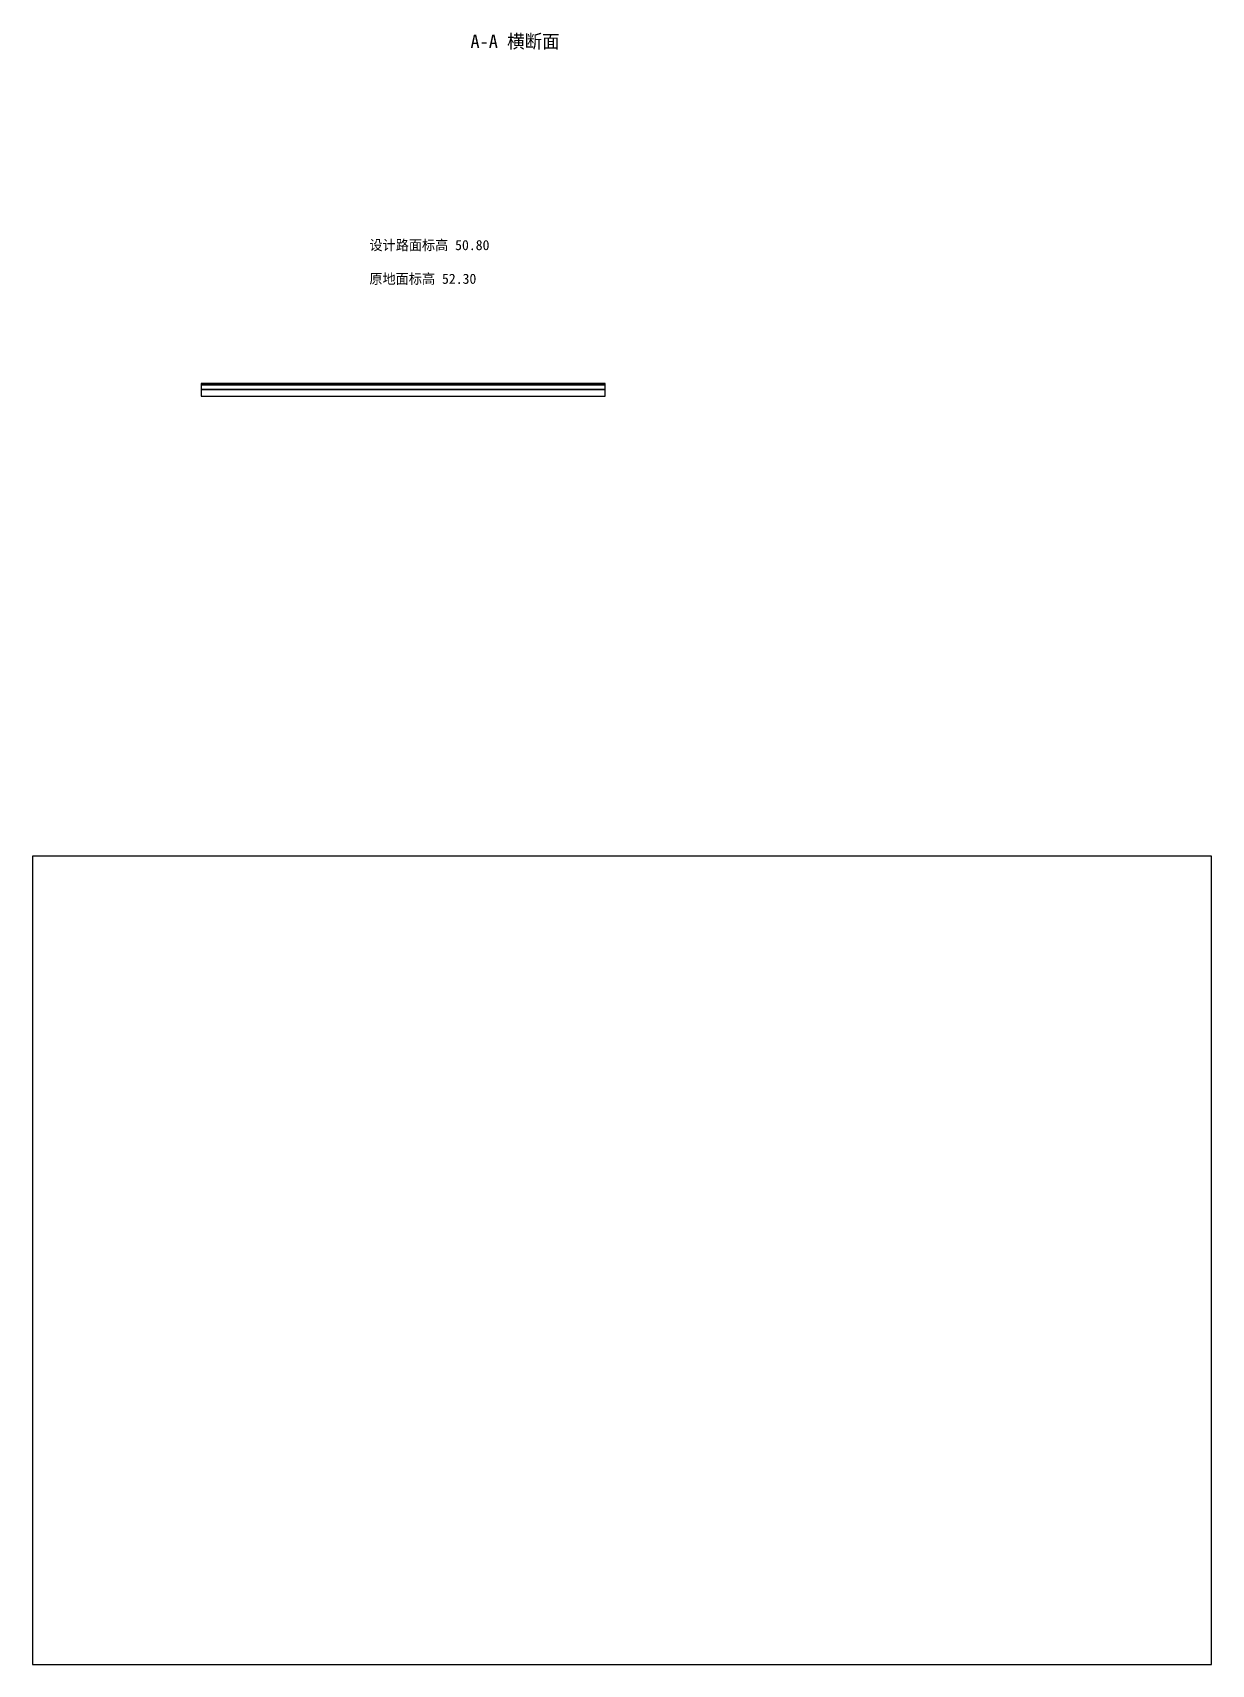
# Model space of a CAD drawing. Header units: millimetres. Extents: x -5000 to 30000, y -8000 to 40459.
import ezdxf

# ---------------------------------------------------------------- set-up
doc = ezdxf.new("R2010")
doc.units = ezdxf.units.MM

msp = doc.modelspace()

# ---------------------------------------------------------------- linework, layer by layer
msp.add_lwpolyline([(-5000, -8000), (30000, -8000), (30000, 16000), (-5000, 16000)], close=True)
at = {"layer": 'SEC'}
for points in [[(0, 30000), (12000, 30000), (12000, 30040), (0, 30040)], [(0, 29860), (12000, 29860), (12000, 30000), (0, 30000)], [(0, 29660), (12000, 29660), (12000, 29860), (0, 29860)]]:
    msp.add_lwpolyline(points, close=True, dxfattribs=at)

# ---------------------------------------------------------------- texts
for s, height, p in [('A-A 横断面', 400, (8000, 40000)), ('设计路面标高 50.80', 300, (5000, 34000)), ('原地面标高 52.30', 300, (5000, 33000))]:
    msp.add_text(s, height=height).set_placement(p)

doc.saveas('drawing.dxf')
